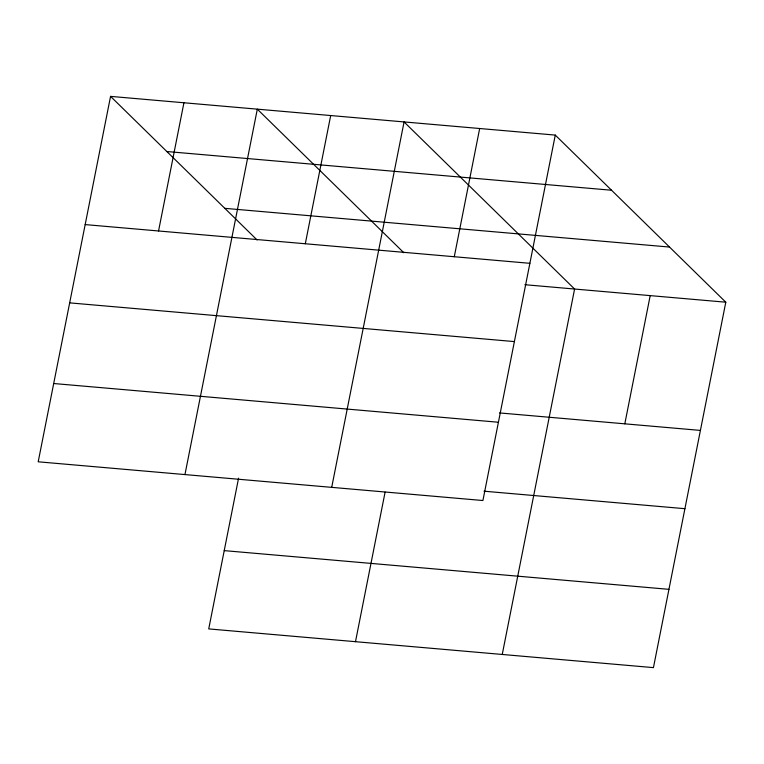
<?xml version="1.0" encoding="UTF-8"?>
<svg xmlns="http://www.w3.org/2000/svg" width="764" height="764" viewBox="0 0 764 764"><rect width="100%" height="100%" fill="white"/><g stroke="black" fill="none" stroke-linecap="round" stroke-linejoin="round"><path stroke-width="1.15" d="M110.56 96.379L38.2 461.8L482.915 500.525L555.275 135.094L110.56 96.379L257.086 239.963M158.549 230.976L183.933 102.768M184.955 474.578L257.315 109.156L403.841 252.741M238.578 478.149L208.725 628.906L653.44 667.621L725.8 302.2L555.275 135.094M305.304 243.754L330.688 115.545M331.71 487.356L404.07 121.934L574.595 289.031L502.244 654.461M355.489 641.684L385.104 492.102M454.284 256.723L479.668 128.514M624.809 423.829L650.202 295.62M166.829 151.52L611.544 190.236M224.807 208.333L669.522 247.058M85.167 224.587L529.882 263.313M524.887 284.705L725.8 302.2M69.667 302.869L514.382 341.584M499.503 412.923L700.416 430.409M53.7 383.518L498.414 422.244M484.004 491.195L684.916 508.69M224.224 550.624L668.939 589.34"/></g></svg>
